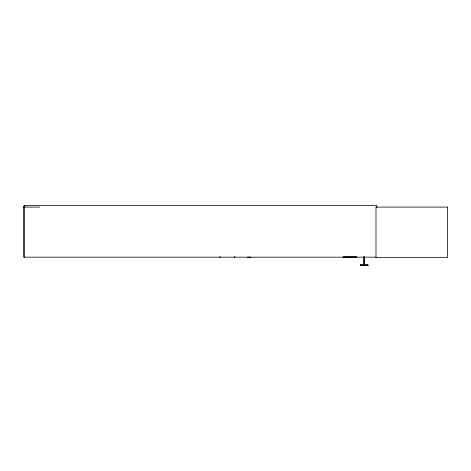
<?xml version="1.0" encoding="UTF-8"?>
<svg xmlns="http://www.w3.org/2000/svg" width="471" height="471" viewBox="0 0 471 471"><rect width="100%" height="100%" fill="white"/><g stroke="black" fill="none" stroke-linecap="round" stroke-linejoin="round"><path stroke-width="0.71" d="M360.344 265.308L367.969 265.379L367.963 264.955L360.344 264.99L367.963 264.967M367.916 265.308L367.916 264.99M343.123 256.948L356.806 256.948M25.022 206.151L23.55 206.151L23.55 257.172L376.082 257.172M23.55 207.093L39.705 207.093M247.434 257.172L250.919 257.172M343.082 257.048L356.806 257.048M363.93 264.643L364.383 264.643M364.001 264.849L364.301 264.849M367.963 265.308L360.339 265.361L360.344 264.955M360.392 265.308L360.392 264.99M376.818 207.799L376.818 205.621L24.38 205.621L24.38 257.172M364.048 256.719L364.042 265.379M364.001 256.719L364.001 265.379M234.894 256.754L234.894 257.172M234.476 256.754L234.476 257.172M220.169 256.754L220.169 257.172M219.745 256.754L219.745 257.172M447.45 207.093L375.988 207.093L375.988 257.59L447.45 257.59L447.45 207.093M364.307 265.379L364.307 256.719L364.26 265.379"/></g></svg>
